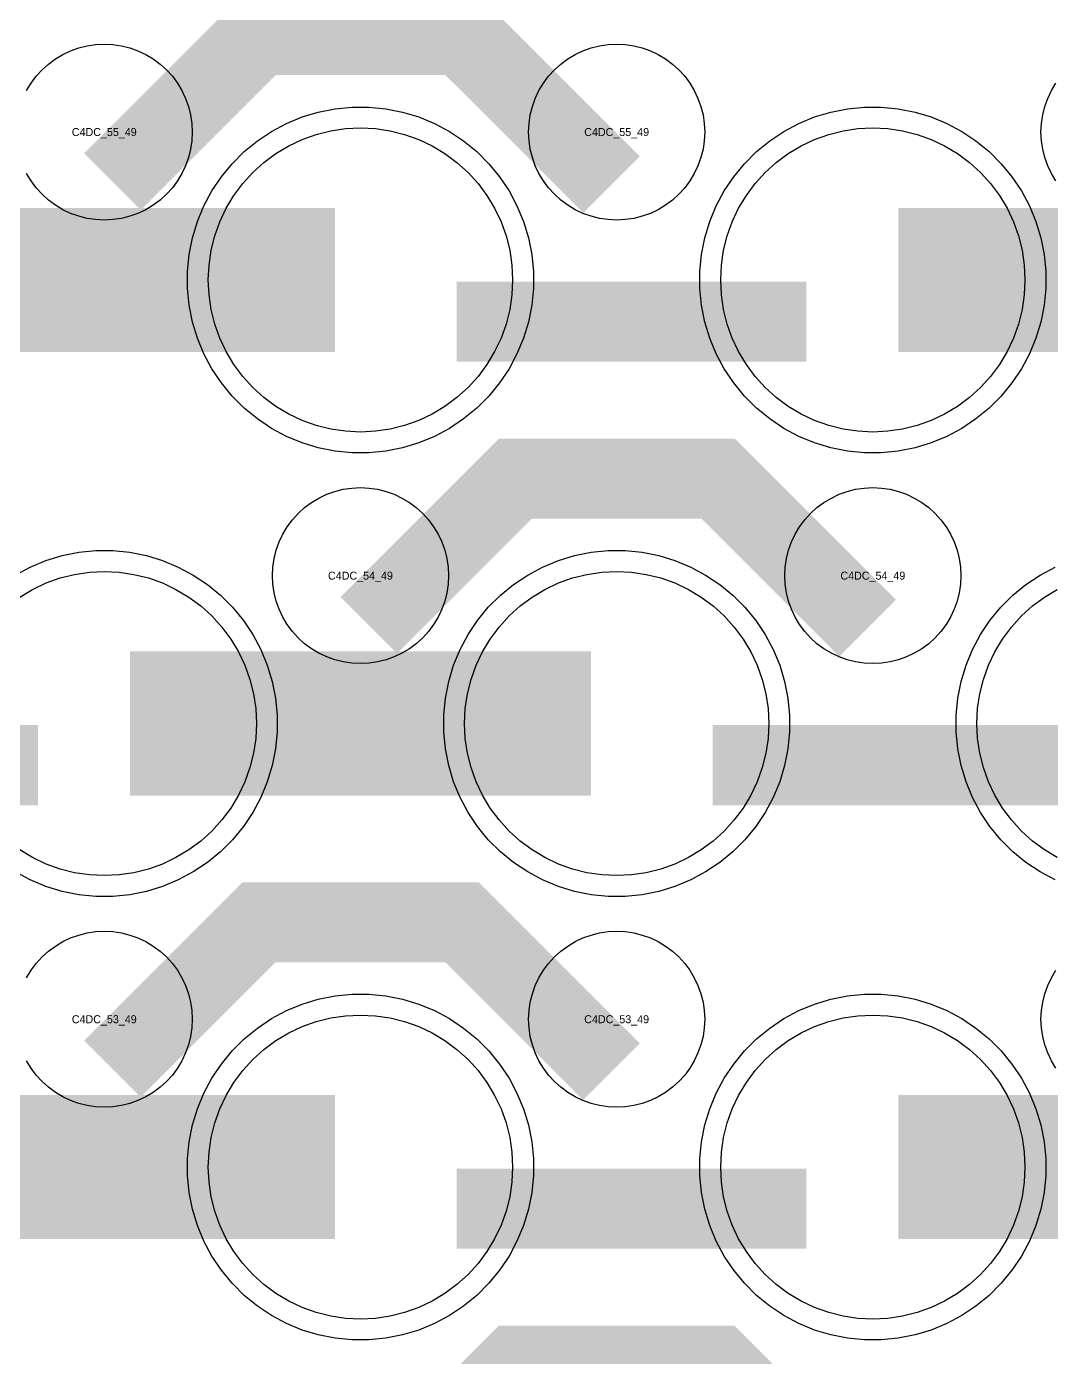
# Model space of a CAD drawing. Extents: x -11880 to 11880, y -14992 to 14992.
# Drawn here: x 3655.8 to 3975.8, y -7555.1 to -7139.4 of the extents above; entities that cross this region are included whole.
import ezdxf
from ezdxf.enums import TextEntityAlignment as Align

# ---------------------------------------------------------------- set-up
doc = ezdxf.new("R2010")
doc.units = 0
doc.header["$MEASUREMENT"] = 0
for name, color, linetype in [('GDS_775_DT_237', 138, 'CONTINUOUS'), ('RDL1_FS', 34, 'CONTINUOUS'), ('RDL_BS', 160, 'CONTINUOUS')]:
    doc.layers.add(name, color=color, linetype=linetype)

msp = doc.modelspace()

# ---------------------------------------------------------------- linework, layer by layer
at = {"layer": 'RDL1_FS'}
for points in [[(3760, -7266.049), (3755.343, -7265.82), (3750.732, -7265.136), (3746.209, -7264.004), (3741.819, -7262.432), (3737.605, -7260.44), (3733.605, -7258.042), (3729.86, -7255.264), (3726.406, -7252.134), (3723.276, -7248.68), (3720.498, -7244.935), (3718.1, -7240.935), (3716.108, -7236.721), (3714.536, -7232.331), (3713.404, -7227.808), (3712.72, -7223.197), (3712.491, -7218.54), (3712.72, -7213.883), (3713.404, -7209.272), (3714.536, -7204.749), (3716.108, -7200.359), (3718.1, -7196.145), (3720.498, -7192.145), (3723.276, -7188.4), (3726.406, -7184.946), (3729.86, -7181.816), (3733.605, -7179.038), (3737.605, -7176.64), (3741.819, -7174.648), (3746.209, -7173.076), (3750.732, -7171.944), (3755.343, -7171.26), (3760, -7171.031), (3764.657, -7171.26), (3769.268, -7171.944), (3773.791, -7173.076), (3778.181, -7174.648), (3782.395, -7176.64), (3786.395, -7179.038), (3790.14, -7181.816), (3793.594, -7184.946), (3796.724, -7188.4), (3799.502, -7192.145), (3801.9, -7196.145), (3803.892, -7200.359), (3805.464, -7204.749), (3806.596, -7209.272), (3807.28, -7213.883), (3807.509, -7218.54), (3807.28, -7223.197), (3806.596, -7227.808), (3805.464, -7232.331), (3803.892, -7236.721), (3801.9, -7240.935), (3799.502, -7244.935), (3796.724, -7248.68), (3793.594, -7252.134), (3790.14, -7255.264), (3786.395, -7258.042), (3782.395, -7260.44), (3778.181, -7262.432), (3773.791, -7264.004), (3769.268, -7265.136), (3764.657, -7265.82)], [(3920, -7266.049), (3915.343, -7265.82), (3910.732, -7265.136), (3906.209, -7264.004), (3901.819, -7262.432), (3897.605, -7260.44), (3893.605, -7258.042), (3889.86, -7255.264), (3886.406, -7252.134), (3883.276, -7248.68), (3880.498, -7244.935), (3878.1, -7240.935), (3876.108, -7236.721), (3874.536, -7232.331), (3873.404, -7227.808), (3872.72, -7223.197), (3872.491, -7218.54), (3872.72, -7213.883), (3873.404, -7209.272), (3874.536, -7204.749), (3876.108, -7200.359), (3878.1, -7196.145), (3880.498, -7192.145), (3883.276, -7188.4), (3886.406, -7184.946), (3889.86, -7181.816), (3893.605, -7179.038), (3897.605, -7176.64), (3901.819, -7174.648), (3906.209, -7173.076), (3910.732, -7171.944), (3915.343, -7171.26), (3920, -7171.031), (3924.657, -7171.26), (3929.268, -7171.944), (3933.791, -7173.076), (3938.181, -7174.648), (3942.395, -7176.64), (3946.395, -7179.038), (3950.14, -7181.816), (3953.594, -7184.946), (3956.724, -7188.4), (3959.502, -7192.145), (3961.9, -7196.145), (3963.892, -7200.359), (3965.464, -7204.749), (3966.596, -7209.272), (3967.28, -7213.883), (3967.509, -7218.54), (3967.28, -7223.197), (3966.596, -7227.808), (3965.464, -7232.331), (3963.892, -7236.721), (3961.9, -7240.935), (3959.502, -7244.935), (3956.724, -7248.68), (3953.594, -7252.134), (3950.14, -7255.264), (3946.395, -7258.042), (3942.395, -7260.44), (3938.181, -7262.432), (3933.791, -7264.004), (3929.268, -7265.136), (3924.657, -7265.82)]]:
    msp.add_lwpolyline(points, close=True, dxfattribs=at)
for points in [[(3608.002, -7218.54, 45, 45, 0), (3680.002, -7218.54, 45, 45, 0)], [(3680.002, -7218.54, 45, 45, 0), (3752.002, -7218.54, 45, 45, 0)], [(3928.002, -7218.54, 45, 45, 0), (4000.002, -7218.54, 45, 45, 0)]]:
    msp.add_lwpolyline(points, format="xyseb", dxfattribs=at)
at = {"layer": 'RDL1_FS', "color": 241, "true_color": 0xf7abae}
for points in [[(3653.605, -7317.603), (3657.605, -7315.205), (3661.819, -7313.213), (3666.209, -7311.641), (3670.732, -7310.509), (3675.343, -7309.825), (3680, -7309.596), (3684.657, -7309.825), (3689.268, -7310.509), (3693.791, -7311.641), (3698.181, -7313.213), (3702.395, -7315.205), (3706.395, -7317.603), (3710.14, -7320.381), (3713.594, -7323.511), (3716.724, -7326.965), (3719.502, -7330.71), (3721.9, -7334.71), (3723.892, -7338.924), (3725.464, -7343.314), (3726.596, -7347.837), (3727.28, -7352.448), (3727.509, -7357.105), (3727.28, -7361.762), (3726.596, -7366.373), (3725.464, -7370.896), (3723.892, -7375.286), (3721.9, -7379.5), (3719.502, -7383.5), (3716.724, -7387.245), (3713.594, -7390.699), (3710.14, -7393.829), (3706.395, -7396.607), (3702.395, -7399.005), (3698.181, -7400.997), (3693.791, -7402.569), (3689.268, -7403.701), (3684.657, -7404.385), (3680, -7404.614), (3675.343, -7404.385), (3670.732, -7403.701), (3666.209, -7402.569), (3661.819, -7400.997), (3657.605, -7399.005), (3653.605, -7396.607)], [(3977.605, -7399.005), (3973.605, -7396.607), (3969.86, -7393.829), (3966.406, -7390.699), (3963.276, -7387.245), (3960.498, -7383.5), (3958.1, -7379.5), (3956.108, -7375.286), (3954.536, -7370.896), (3953.404, -7366.373), (3952.72, -7361.762), (3952.491, -7357.105), (3952.72, -7352.448), (3953.404, -7347.837), (3954.536, -7343.314), (3956.108, -7338.924), (3958.1, -7334.71), (3960.498, -7330.71), (3963.276, -7326.965), (3966.406, -7323.511), (3969.86, -7320.381), (3973.605, -7317.603), (3977.605, -7315.205)]]:
    msp.add_lwpolyline(points, dxfattribs=at)
for points in [[(3840, -7404.614), (3835.343, -7404.385), (3830.732, -7403.701), (3826.209, -7402.569), (3821.819, -7400.997), (3817.605, -7399.005), (3813.605, -7396.607), (3809.86, -7393.829), (3806.406, -7390.699), (3803.276, -7387.245), (3800.498, -7383.5), (3798.1, -7379.5), (3796.108, -7375.286), (3794.536, -7370.896), (3793.404, -7366.373), (3792.72, -7361.762), (3792.491, -7357.105), (3792.72, -7352.448), (3793.404, -7347.837), (3794.536, -7343.314), (3796.108, -7338.924), (3798.1, -7334.71), (3800.498, -7330.71), (3803.276, -7326.965), (3806.406, -7323.511), (3809.86, -7320.381), (3813.605, -7317.603), (3817.605, -7315.205), (3821.819, -7313.213), (3826.209, -7311.641), (3830.732, -7310.509), (3835.343, -7309.825), (3840, -7309.596), (3844.657, -7309.825), (3849.268, -7310.509), (3853.791, -7311.641), (3858.181, -7313.213), (3862.395, -7315.205), (3866.395, -7317.603), (3870.14, -7320.381), (3873.594, -7323.511), (3876.724, -7326.965), (3879.502, -7330.71), (3881.9, -7334.71), (3883.892, -7338.924), (3885.464, -7343.314), (3886.596, -7347.837), (3887.28, -7352.448), (3887.509, -7357.105), (3887.28, -7361.762), (3886.596, -7366.373), (3885.464, -7370.896), (3883.892, -7375.286), (3881.9, -7379.5), (3879.502, -7383.5), (3876.724, -7387.245), (3873.594, -7390.699), (3870.14, -7393.829), (3866.395, -7396.607), (3862.395, -7399.005), (3858.181, -7400.997), (3853.791, -7402.569), (3849.268, -7403.701), (3844.657, -7404.385)], [(3760, -7543.179), (3755.343, -7542.95), (3750.732, -7542.266), (3746.209, -7541.134), (3741.819, -7539.562), (3737.605, -7537.57), (3733.605, -7535.172), (3729.86, -7532.394), (3726.406, -7529.264), (3723.276, -7525.81), (3720.498, -7522.065), (3718.1, -7518.065), (3716.108, -7513.851), (3714.536, -7509.461), (3713.404, -7504.938), (3712.72, -7500.327), (3712.491, -7495.67), (3712.72, -7491.013), (3713.404, -7486.402), (3714.536, -7481.879), (3716.108, -7477.489), (3718.1, -7473.275), (3720.498, -7469.275), (3723.276, -7465.53), (3726.406, -7462.076), (3729.86, -7458.946), (3733.605, -7456.168), (3737.605, -7453.77), (3741.819, -7451.778), (3746.209, -7450.206), (3750.732, -7449.074), (3755.343, -7448.39), (3760, -7448.161), (3764.657, -7448.39), (3769.268, -7449.074), (3773.791, -7450.206), (3778.181, -7451.778), (3782.395, -7453.77), (3786.395, -7456.168), (3790.14, -7458.946), (3793.594, -7462.076), (3796.724, -7465.53), (3799.502, -7469.275), (3801.9, -7473.275), (3803.892, -7477.489), (3805.464, -7481.879), (3806.596, -7486.402), (3807.28, -7491.013), (3807.509, -7495.67), (3807.28, -7500.327), (3806.596, -7504.938), (3805.464, -7509.461), (3803.892, -7513.851), (3801.9, -7518.065), (3799.502, -7522.065), (3796.724, -7525.81), (3793.594, -7529.264), (3790.14, -7532.394), (3786.395, -7535.172), (3782.395, -7537.57), (3778.181, -7539.562), (3773.791, -7541.134), (3769.268, -7542.266), (3764.657, -7542.95)], [(3920, -7543.179), (3915.343, -7542.95), (3910.732, -7542.266), (3906.209, -7541.134), (3901.819, -7539.562), (3897.605, -7537.57), (3893.605, -7535.172), (3889.86, -7532.394), (3886.406, -7529.264), (3883.276, -7525.81), (3880.498, -7522.065), (3878.1, -7518.065), (3876.108, -7513.851), (3874.536, -7509.461), (3873.404, -7504.938), (3872.72, -7500.327), (3872.491, -7495.67), (3872.72, -7491.013), (3873.404, -7486.402), (3874.536, -7481.879), (3876.108, -7477.489), (3878.1, -7473.275), (3880.498, -7469.275), (3883.276, -7465.53), (3886.406, -7462.076), (3889.86, -7458.946), (3893.605, -7456.168), (3897.605, -7453.77), (3901.819, -7451.778), (3906.209, -7450.206), (3910.732, -7449.074), (3915.343, -7448.39), (3920, -7448.161), (3924.657, -7448.39), (3929.268, -7449.074), (3933.791, -7450.206), (3938.181, -7451.778), (3942.395, -7453.77), (3946.395, -7456.168), (3950.14, -7458.946), (3953.594, -7462.076), (3956.724, -7465.53), (3959.502, -7469.275), (3961.9, -7473.275), (3963.892, -7477.489), (3965.464, -7481.879), (3966.596, -7486.402), (3967.28, -7491.013), (3967.509, -7495.67), (3967.28, -7500.327), (3966.596, -7504.938), (3965.464, -7509.461), (3963.892, -7513.851), (3961.9, -7518.065), (3959.502, -7522.065), (3956.724, -7525.81), (3953.594, -7529.264), (3950.14, -7532.394), (3946.395, -7535.172), (3942.395, -7537.57), (3938.181, -7539.562), (3933.791, -7541.134), (3929.268, -7542.266), (3924.657, -7542.95)]]:
    msp.add_lwpolyline(points, close=True, dxfattribs=at)
for points in [[(3688.002, -7357.105, 45, 45, 0), (3760.002, -7357.105, 45, 45, 0)], [(3760.002, -7357.105, 45, 45, 0), (3832.002, -7357.105, 45, 45, 0)], [(3608.002, -7495.67, 45, 45, 0), (3680.002, -7495.67, 45, 45, 0)], [(3680.002, -7495.67, 45, 45, 0), (3752.002, -7495.67, 45, 45, 0)], [(3928.002, -7495.67, 45, 45, 0), (4000.002, -7495.67, 45, 45, 0)]]:
    msp.add_lwpolyline(points, format="xyseb", dxfattribs=at)
at = {"layer": 'RDL_BS'}
for points in [[(3682.562, -7187.854, 25, 25, 0), (3728.377, -7142.039, 25, 25, 0), (3761.93, -7142.039, 25, 25, 0)], [(3838.401, -7188.753, 25, 25, 0), (3791.687, -7142.039, 25, 25, 0), (3761.929, -7142.039, 25, 25, 0)], [(3790.016, -7231.553, 25, 25, 0), (3899.281, -7231.553, 25, 25, 0)], [(3762.562, -7326.419, 25, 25, 0), (3808.377, -7280.604, 25, 25, 0), (3841.93, -7280.604, 25, 25, 0)], [(3918.401, -7327.318, 25, 25, 0), (3871.687, -7280.604, 25, 25, 0), (3841.929, -7280.604, 25, 25, 0)], [(3682.562, -7464.984, 25, 25, 0), (3728.377, -7419.169, 25, 25, 0), (3761.93, -7419.169, 25, 25, 0)], [(3838.401, -7465.883, 25, 25, 0), (3791.687, -7419.169, 25, 25, 0), (3761.929, -7419.169, 25, 25, 0)], [(3762.562, -7603.549, 25, 25, 0), (3808.377, -7557.734, 25, 25, 0), (3841.93, -7557.734, 25, 25, 0)], [(3918.401, -7604.448, 25, 25, 0), (3871.687, -7557.734, 25, 25, 0), (3841.929, -7557.734, 25, 25, 0)]]:
    msp.add_lwpolyline(points, format="xyseb", dxfattribs=at)
for points in [[(3655.75, -7159.396), (3657.143, -7157.072), (3658.746, -7154.909), (3660.558, -7152.91), (3662.557, -7151.098), (3664.72, -7149.495), (3667.044, -7148.102), (3669.481, -7146.95), (3672.016, -7146.043), (3674.635, -7145.386), (3677.307, -7144.99), (3680, -7144.858), (3682.693, -7144.99), (3685.365, -7145.386), (3687.984, -7146.043), (3690.519, -7146.95), (3692.956, -7148.102), (3695.28, -7149.495), (3697.443, -7151.098), (3699.442, -7152.91), (3701.254, -7154.909), (3702.857, -7157.072), (3704.25, -7159.396), (3705.402, -7161.833), (3706.309, -7164.368), (3706.966, -7166.987), (3707.362, -7169.659), (3707.494, -7172.352), (3707.362, -7175.045), (3706.966, -7177.717), (3706.309, -7180.336), (3705.402, -7182.871), (3704.25, -7185.308), (3702.857, -7187.632), (3701.254, -7189.795), (3699.442, -7191.794), (3697.443, -7193.606), (3695.28, -7195.209), (3692.956, -7196.602), (3690.519, -7197.754), (3687.984, -7198.661), (3685.365, -7199.318), (3682.693, -7199.714), (3680, -7199.846), (3677.307, -7199.714), (3674.635, -7199.318), (3672.016, -7198.661), (3669.481, -7197.754), (3667.044, -7196.602), (3664.72, -7195.209), (3662.557, -7193.606), (3660.558, -7191.794), (3658.746, -7189.795), (3657.143, -7187.632), (3655.75, -7185.308)], [(3977.143, -7187.632), (3975.75, -7185.308), (3974.598, -7182.871), (3973.691, -7180.336), (3973.034, -7177.717), (3972.638, -7175.045), (3972.506, -7172.352), (3972.638, -7169.659), (3973.034, -7166.987), (3973.691, -7164.368), (3974.598, -7161.833), (3975.75, -7159.396), (3977.143, -7157.072)], [(3655.75, -7436.526), (3657.143, -7434.202), (3658.746, -7432.039), (3660.558, -7430.04), (3662.557, -7428.228), (3664.72, -7426.625), (3667.044, -7425.232), (3669.481, -7424.08), (3672.016, -7423.173), (3674.635, -7422.516), (3677.307, -7422.12), (3680, -7421.988), (3682.693, -7422.12), (3685.365, -7422.516), (3687.984, -7423.173), (3690.519, -7424.08), (3692.956, -7425.232), (3695.28, -7426.625), (3697.443, -7428.228), (3699.442, -7430.04), (3701.254, -7432.039), (3702.857, -7434.202), (3704.25, -7436.526), (3705.402, -7438.963), (3706.309, -7441.498), (3706.966, -7444.117), (3707.362, -7446.789), (3707.494, -7449.482), (3707.362, -7452.175), (3706.966, -7454.847), (3706.309, -7457.466), (3705.402, -7460.001), (3704.25, -7462.438), (3702.857, -7464.762), (3701.254, -7466.925), (3699.442, -7468.924), (3697.443, -7470.736), (3695.28, -7472.339), (3692.956, -7473.732), (3690.519, -7474.884), (3687.984, -7475.791), (3685.365, -7476.448), (3682.693, -7476.844), (3680, -7476.976), (3677.307, -7476.844), (3674.635, -7476.448), (3672.016, -7475.791), (3669.481, -7474.884), (3667.044, -7473.732), (3664.72, -7472.339), (3662.557, -7470.736), (3660.558, -7468.924), (3658.746, -7466.925), (3657.143, -7464.762), (3655.75, -7462.438)], [(3977.143, -7464.762), (3975.75, -7462.438), (3974.598, -7460.001), (3973.691, -7457.466), (3973.034, -7454.847), (3972.638, -7452.175), (3972.506, -7449.482), (3972.638, -7446.789), (3973.034, -7444.117), (3973.691, -7441.498), (3974.598, -7438.963), (3975.75, -7436.526), (3977.143, -7434.202)]]:
    msp.add_lwpolyline(points, dxfattribs=at)
for points in [[(3840, -7199.846), (3837.307, -7199.714), (3834.635, -7199.318), (3832.016, -7198.661), (3829.481, -7197.754), (3827.044, -7196.602), (3824.72, -7195.209), (3822.557, -7193.606), (3820.558, -7191.794), (3818.746, -7189.795), (3817.143, -7187.632), (3815.75, -7185.308), (3814.598, -7182.871), (3813.691, -7180.336), (3813.034, -7177.717), (3812.638, -7175.045), (3812.506, -7172.352), (3812.638, -7169.659), (3813.034, -7166.987), (3813.691, -7164.368), (3814.598, -7161.833), (3815.75, -7159.396), (3817.143, -7157.072), (3818.746, -7154.909), (3820.558, -7152.91), (3822.557, -7151.098), (3824.72, -7149.495), (3827.044, -7148.102), (3829.481, -7146.95), (3832.016, -7146.043), (3834.635, -7145.386), (3837.307, -7144.99), (3840, -7144.858), (3842.693, -7144.99), (3845.365, -7145.386), (3847.984, -7146.043), (3850.519, -7146.95), (3852.956, -7148.102), (3855.28, -7149.495), (3857.443, -7151.098), (3859.442, -7152.91), (3861.254, -7154.909), (3862.857, -7157.072), (3864.25, -7159.396), (3865.402, -7161.833), (3866.309, -7164.368), (3866.966, -7166.987), (3867.362, -7169.659), (3867.494, -7172.352), (3867.362, -7175.045), (3866.966, -7177.717), (3866.309, -7180.336), (3865.402, -7182.871), (3864.25, -7185.308), (3862.857, -7187.632), (3861.254, -7189.795), (3859.442, -7191.794), (3857.443, -7193.606), (3855.28, -7195.209), (3852.956, -7196.602), (3850.519, -7197.754), (3847.984, -7198.661), (3845.365, -7199.318), (3842.693, -7199.714)], [(3757.356, -7272.54), (3752.062, -7272.023), (3746.835, -7270.977), (3741.795, -7269.446), (3736.885, -7267.415), (3732.223, -7264.923), (3727.809, -7261.976), (3723.708, -7258.614), (3719.926, -7254.832), (3716.564, -7250.731), (3713.617, -7246.317), (3711.125, -7241.655), (3709.094, -7236.745), (3707.563, -7231.705), (3706.517, -7226.478), (3706, -7221.184), (3706, -7215.896), (3706.517, -7210.602), (3707.563, -7205.375), (3709.094, -7200.335), (3711.125, -7195.425), (3713.617, -7190.763), (3716.564, -7186.349), (3719.926, -7182.248), (3723.708, -7178.466), (3727.809, -7175.104), (3732.223, -7172.157), (3736.885, -7169.665), (3741.795, -7167.634), (3746.835, -7166.103), (3752.062, -7165.057), (3757.356, -7164.54), (3762.644, -7164.54), (3767.938, -7165.057), (3773.165, -7166.103), (3778.205, -7167.634), (3783.115, -7169.665), (3787.777, -7172.157), (3792.191, -7175.104), (3796.292, -7178.466), (3800.074, -7182.248), (3803.436, -7186.349), (3806.383, -7190.763), (3808.875, -7195.425), (3810.906, -7200.335), (3812.437, -7205.375), (3813.483, -7210.602), (3814, -7215.896), (3814, -7221.184), (3813.483, -7226.478), (3812.437, -7231.705), (3810.906, -7236.745), (3808.875, -7241.655), (3806.383, -7246.317), (3803.436, -7250.731), (3800.074, -7254.832), (3796.292, -7258.614), (3792.191, -7261.976), (3787.777, -7264.923), (3783.115, -7267.415), (3778.205, -7269.446), (3773.165, -7270.977), (3767.938, -7272.023), (3762.644, -7272.54)], [(3917.356, -7272.54), (3912.062, -7272.023), (3906.835, -7270.977), (3901.795, -7269.446), (3896.885, -7267.415), (3892.223, -7264.923), (3887.809, -7261.976), (3883.708, -7258.614), (3879.926, -7254.832), (3876.564, -7250.731), (3873.617, -7246.317), (3871.125, -7241.655), (3869.094, -7236.745), (3867.563, -7231.705), (3866.517, -7226.478), (3866, -7221.184), (3866, -7215.896), (3866.517, -7210.602), (3867.563, -7205.375), (3869.094, -7200.335), (3871.125, -7195.425), (3873.617, -7190.763), (3876.564, -7186.349), (3879.926, -7182.248), (3883.708, -7178.466), (3887.809, -7175.104), (3892.223, -7172.157), (3896.885, -7169.665), (3901.795, -7167.634), (3906.835, -7166.103), (3912.062, -7165.057), (3917.356, -7164.54), (3922.644, -7164.54), (3927.938, -7165.057), (3933.165, -7166.103), (3938.205, -7167.634), (3943.115, -7169.665), (3947.777, -7172.157), (3952.191, -7175.104), (3956.292, -7178.466), (3960.074, -7182.248), (3963.436, -7186.349), (3966.383, -7190.763), (3968.875, -7195.425), (3970.906, -7200.335), (3972.437, -7205.375), (3973.483, -7210.602), (3974, -7215.896), (3974, -7221.184), (3973.483, -7226.478), (3972.437, -7231.705), (3970.906, -7236.745), (3968.875, -7241.655), (3966.383, -7246.317), (3963.436, -7250.731), (3960.074, -7254.832), (3956.292, -7258.614), (3952.191, -7261.976), (3947.777, -7264.923), (3943.115, -7267.415), (3938.205, -7269.446), (3933.165, -7270.977), (3927.938, -7272.023), (3922.644, -7272.54)], [(3760, -7338.411), (3757.307, -7338.279), (3754.635, -7337.883), (3752.016, -7337.226), (3749.481, -7336.319), (3747.044, -7335.167), (3744.72, -7333.774), (3742.557, -7332.171), (3740.558, -7330.359), (3738.746, -7328.36), (3737.143, -7326.197), (3735.75, -7323.873), (3734.598, -7321.436), (3733.691, -7318.901), (3733.034, -7316.282), (3732.638, -7313.61), (3732.506, -7310.917), (3732.638, -7308.224), (3733.034, -7305.552), (3733.691, -7302.933), (3734.598, -7300.398), (3735.75, -7297.961), (3737.143, -7295.637), (3738.746, -7293.474), (3740.558, -7291.475), (3742.557, -7289.663), (3744.72, -7288.06), (3747.044, -7286.667), (3749.481, -7285.515), (3752.016, -7284.608), (3754.635, -7283.951), (3757.307, -7283.555), (3760, -7283.423), (3762.693, -7283.555), (3765.365, -7283.951), (3767.984, -7284.608), (3770.519, -7285.515), (3772.956, -7286.667), (3775.28, -7288.06), (3777.443, -7289.663), (3779.442, -7291.475), (3781.254, -7293.474), (3782.857, -7295.637), (3784.25, -7297.961), (3785.402, -7300.398), (3786.309, -7302.933), (3786.966, -7305.552), (3787.362, -7308.224), (3787.494, -7310.917), (3787.362, -7313.61), (3786.966, -7316.282), (3786.309, -7318.901), (3785.402, -7321.436), (3784.25, -7323.873), (3782.857, -7326.197), (3781.254, -7328.36), (3779.442, -7330.359), (3777.443, -7332.171), (3775.28, -7333.774), (3772.956, -7335.167), (3770.519, -7336.319), (3767.984, -7337.226), (3765.365, -7337.883), (3762.693, -7338.279)], [(3920, -7338.411), (3917.307, -7338.279), (3914.635, -7337.883), (3912.016, -7337.226), (3909.481, -7336.319), (3907.044, -7335.167), (3904.72, -7333.774), (3902.557, -7332.171), (3900.558, -7330.359), (3898.746, -7328.36), (3897.143, -7326.197), (3895.75, -7323.873), (3894.598, -7321.436), (3893.691, -7318.901), (3893.034, -7316.282), (3892.638, -7313.61), (3892.506, -7310.917), (3892.638, -7308.224), (3893.034, -7305.552), (3893.691, -7302.933), (3894.598, -7300.398), (3895.75, -7297.961), (3897.143, -7295.637), (3898.746, -7293.474), (3900.558, -7291.475), (3902.557, -7289.663), (3904.72, -7288.06), (3907.044, -7286.667), (3909.481, -7285.515), (3912.016, -7284.608), (3914.635, -7283.951), (3917.307, -7283.555), (3920, -7283.423), (3922.693, -7283.555), (3925.365, -7283.951), (3927.984, -7284.608), (3930.519, -7285.515), (3932.956, -7286.667), (3935.28, -7288.06), (3937.443, -7289.663), (3939.442, -7291.475), (3941.254, -7293.474), (3942.857, -7295.637), (3944.25, -7297.961), (3945.402, -7300.398), (3946.309, -7302.933), (3946.966, -7305.552), (3947.362, -7308.224), (3947.494, -7310.917), (3947.362, -7313.61), (3946.966, -7316.282), (3946.309, -7318.901), (3945.402, -7321.436), (3944.25, -7323.873), (3942.857, -7326.197), (3941.254, -7328.36), (3939.442, -7330.359), (3937.443, -7332.171), (3935.28, -7333.774), (3932.956, -7335.167), (3930.519, -7336.319), (3927.984, -7337.226), (3925.365, -7337.883), (3922.693, -7338.279)], [(3840, -7476.976), (3837.307, -7476.844), (3834.635, -7476.448), (3832.016, -7475.791), (3829.481, -7474.884), (3827.044, -7473.732), (3824.72, -7472.339), (3822.557, -7470.736), (3820.558, -7468.924), (3818.746, -7466.925), (3817.143, -7464.762), (3815.75, -7462.438), (3814.598, -7460.001), (3813.691, -7457.466), (3813.034, -7454.847), (3812.638, -7452.175), (3812.506, -7449.482), (3812.638, -7446.789), (3813.034, -7444.117), (3813.691, -7441.498), (3814.598, -7438.963), (3815.75, -7436.526), (3817.143, -7434.202), (3818.746, -7432.039), (3820.558, -7430.04), (3822.557, -7428.228), (3824.72, -7426.625), (3827.044, -7425.232), (3829.481, -7424.08), (3832.016, -7423.173), (3834.635, -7422.516), (3837.307, -7422.12), (3840, -7421.988), (3842.693, -7422.12), (3845.365, -7422.516), (3847.984, -7423.173), (3850.519, -7424.08), (3852.956, -7425.232), (3855.28, -7426.625), (3857.443, -7428.228), (3859.442, -7430.04), (3861.254, -7432.039), (3862.857, -7434.202), (3864.25, -7436.526), (3865.402, -7438.963), (3866.309, -7441.498), (3866.966, -7444.117), (3867.362, -7446.789), (3867.494, -7449.482), (3867.362, -7452.175), (3866.966, -7454.847), (3866.309, -7457.466), (3865.402, -7460.001), (3864.25, -7462.438), (3862.857, -7464.762), (3861.254, -7466.925), (3859.442, -7468.924), (3857.443, -7470.736), (3855.28, -7472.339), (3852.956, -7473.732), (3850.519, -7474.884), (3847.984, -7475.791), (3845.365, -7476.448), (3842.693, -7476.844)]]:
    msp.add_lwpolyline(points, close=True, dxfattribs=at)
at = {"layer": 'RDL_BS', "color": 241, "true_color": 0xf7abae}
for points in [[(3652.223, -7310.722), (3656.885, -7308.23), (3661.795, -7306.199), (3666.835, -7304.668), (3672.062, -7303.622), (3677.356, -7303.105), (3682.644, -7303.105), (3687.938, -7303.622), (3693.165, -7304.668), (3698.205, -7306.199), (3703.115, -7308.23), (3707.777, -7310.722), (3712.191, -7313.669), (3716.292, -7317.031), (3720.074, -7320.813), (3723.436, -7324.914), (3726.383, -7329.328), (3728.875, -7333.99), (3730.906, -7338.9), (3732.437, -7343.94), (3733.483, -7349.167), (3734, -7354.461), (3734, -7359.749), (3733.483, -7365.043), (3732.437, -7370.27), (3730.906, -7375.31), (3728.875, -7380.22), (3726.383, -7384.882), (3723.436, -7389.296), (3720.074, -7393.397), (3716.292, -7397.179), (3712.191, -7400.541), (3707.777, -7403.488), (3703.115, -7405.98), (3698.205, -7408.011), (3693.165, -7409.542), (3687.938, -7410.588), (3682.644, -7411.105), (3677.356, -7411.105), (3672.062, -7410.588), (3666.835, -7409.542), (3661.795, -7408.011), (3656.885, -7405.98), (3652.223, -7403.488)], [(3976.885, -7405.98), (3972.223, -7403.488), (3967.809, -7400.541), (3963.708, -7397.179), (3959.926, -7393.397), (3956.564, -7389.296), (3953.617, -7384.882), (3951.125, -7380.22), (3949.094, -7375.31), (3947.563, -7370.27), (3946.517, -7365.043), (3946, -7359.749), (3946, -7354.461), (3946.517, -7349.167), (3947.563, -7343.94), (3949.094, -7338.9), (3951.125, -7333.99), (3953.617, -7329.328), (3956.564, -7324.914), (3959.926, -7320.813), (3963.708, -7317.031), (3967.809, -7313.669), (3972.223, -7310.722), (3976.885, -7308.23)]]:
    msp.add_lwpolyline(points, dxfattribs=at)
for points in [[(3837.356, -7411.105), (3832.062, -7410.588), (3826.835, -7409.542), (3821.795, -7408.011), (3816.885, -7405.98), (3812.223, -7403.488), (3807.809, -7400.541), (3803.708, -7397.179), (3799.926, -7393.397), (3796.564, -7389.296), (3793.617, -7384.882), (3791.125, -7380.22), (3789.094, -7375.31), (3787.563, -7370.27), (3786.517, -7365.043), (3786, -7359.749), (3786, -7354.461), (3786.517, -7349.167), (3787.563, -7343.94), (3789.094, -7338.9), (3791.125, -7333.99), (3793.617, -7329.328), (3796.564, -7324.914), (3799.926, -7320.813), (3803.708, -7317.031), (3807.809, -7313.669), (3812.223, -7310.722), (3816.885, -7308.23), (3821.795, -7306.199), (3826.835, -7304.668), (3832.062, -7303.622), (3837.356, -7303.105), (3842.644, -7303.105), (3847.938, -7303.622), (3853.165, -7304.668), (3858.205, -7306.199), (3863.115, -7308.23), (3867.777, -7310.722), (3872.191, -7313.669), (3876.292, -7317.031), (3880.074, -7320.813), (3883.436, -7324.914), (3886.383, -7329.328), (3888.875, -7333.99), (3890.906, -7338.9), (3892.437, -7343.94), (3893.483, -7349.167), (3894, -7354.461), (3894, -7359.749), (3893.483, -7365.043), (3892.437, -7370.27), (3890.906, -7375.31), (3888.875, -7380.22), (3886.383, -7384.882), (3883.436, -7389.296), (3880.074, -7393.397), (3876.292, -7397.179), (3872.191, -7400.541), (3867.777, -7403.488), (3863.115, -7405.98), (3858.205, -7408.011), (3853.165, -7409.542), (3847.938, -7410.588), (3842.644, -7411.105)], [(3757.356, -7549.67), (3752.062, -7549.153), (3746.835, -7548.107), (3741.795, -7546.576), (3736.885, -7544.545), (3732.223, -7542.053), (3727.809, -7539.106), (3723.708, -7535.744), (3719.926, -7531.962), (3716.564, -7527.861), (3713.617, -7523.447), (3711.125, -7518.785), (3709.094, -7513.875), (3707.563, -7508.835), (3706.517, -7503.608), (3706, -7498.314), (3706, -7493.026), (3706.517, -7487.732), (3707.563, -7482.505), (3709.094, -7477.465), (3711.125, -7472.555), (3713.617, -7467.893), (3716.564, -7463.479), (3719.926, -7459.378), (3723.708, -7455.596), (3727.809, -7452.234), (3732.223, -7449.287), (3736.885, -7446.795), (3741.795, -7444.764), (3746.835, -7443.233), (3752.062, -7442.187), (3757.356, -7441.67), (3762.644, -7441.67), (3767.938, -7442.187), (3773.165, -7443.233), (3778.205, -7444.764), (3783.115, -7446.795), (3787.777, -7449.287), (3792.191, -7452.234), (3796.292, -7455.596), (3800.074, -7459.378), (3803.436, -7463.479), (3806.383, -7467.893), (3808.875, -7472.555), (3810.906, -7477.465), (3812.437, -7482.505), (3813.483, -7487.732), (3814, -7493.026), (3814, -7498.314), (3813.483, -7503.608), (3812.437, -7508.835), (3810.906, -7513.875), (3808.875, -7518.785), (3806.383, -7523.447), (3803.436, -7527.861), (3800.074, -7531.962), (3796.292, -7535.744), (3792.191, -7539.106), (3787.777, -7542.053), (3783.115, -7544.545), (3778.205, -7546.576), (3773.165, -7548.107), (3767.938, -7549.153), (3762.644, -7549.67)], [(3917.356, -7549.67), (3912.062, -7549.153), (3906.835, -7548.107), (3901.795, -7546.576), (3896.885, -7544.545), (3892.223, -7542.053), (3887.809, -7539.106), (3883.708, -7535.744), (3879.926, -7531.962), (3876.564, -7527.861), (3873.617, -7523.447), (3871.125, -7518.785), (3869.094, -7513.875), (3867.563, -7508.835), (3866.517, -7503.608), (3866, -7498.314), (3866, -7493.026), (3866.517, -7487.732), (3867.563, -7482.505), (3869.094, -7477.465), (3871.125, -7472.555), (3873.617, -7467.893), (3876.564, -7463.479), (3879.926, -7459.378), (3883.708, -7455.596), (3887.809, -7452.234), (3892.223, -7449.287), (3896.885, -7446.795), (3901.795, -7444.764), (3906.835, -7443.233), (3912.062, -7442.187), (3917.356, -7441.67), (3922.644, -7441.67), (3927.938, -7442.187), (3933.165, -7443.233), (3938.205, -7444.764), (3943.115, -7446.795), (3947.777, -7449.287), (3952.191, -7452.234), (3956.292, -7455.596), (3960.074, -7459.378), (3963.436, -7463.479), (3966.383, -7467.893), (3968.875, -7472.555), (3970.906, -7477.465), (3972.437, -7482.505), (3973.483, -7487.732), (3974, -7493.026), (3974, -7498.314), (3973.483, -7503.608), (3972.437, -7508.835), (3970.906, -7513.875), (3968.875, -7518.785), (3966.383, -7523.447), (3963.436, -7527.861), (3960.074, -7531.962), (3956.292, -7535.744), (3952.191, -7539.106), (3947.777, -7542.053), (3943.115, -7544.545), (3938.205, -7546.576), (3933.165, -7548.107), (3927.938, -7549.153), (3922.644, -7549.67)]]:
    msp.add_lwpolyline(points, close=True, dxfattribs=at)
for points in [[(3550.016, -7370.118, 25, 25, 0), (3659.281, -7370.118, 25, 25, 0)], [(3870.016, -7370.118, 25, 25, 0), (3979.281, -7370.118, 25, 25, 0)], [(3790.016, -7508.683, 25, 25, 0), (3899.281, -7508.683, 25, 25, 0)]]:
    msp.add_lwpolyline(points, format="xyseb", dxfattribs=at)

# ---------------------------------------------------------------- texts
at = {"layer": 'GDS_775_DT_237'}
for s, p in [('C4DC_55_49', (3680, -7172.352)), ('C4DC_55_49', (3680, -7172.352)), ('C4DC_55_49', (3840, -7172.352)), ('C4DC_55_49', (3840, -7172.352)), ('C4DC_54_49', (3760, -7310.917)), ('C4DC_54_49', (3760, -7310.917)), ('C4DC_54_49', (3920, -7310.917)), ('C4DC_54_49', (3920, -7310.917)), ('C4DC_53_49', (3680, -7449.482)), ('C4DC_53_49', (3680, -7449.482)), ('C4DC_53_49', (3840, -7449.482)), ('C4DC_53_49', (3840, -7449.482))]:
    msp.add_text(s, height=2.5, dxfattribs=at).set_placement(p, align=Align.MIDDLE_CENTER)

doc.saveas('drawing.dxf')
